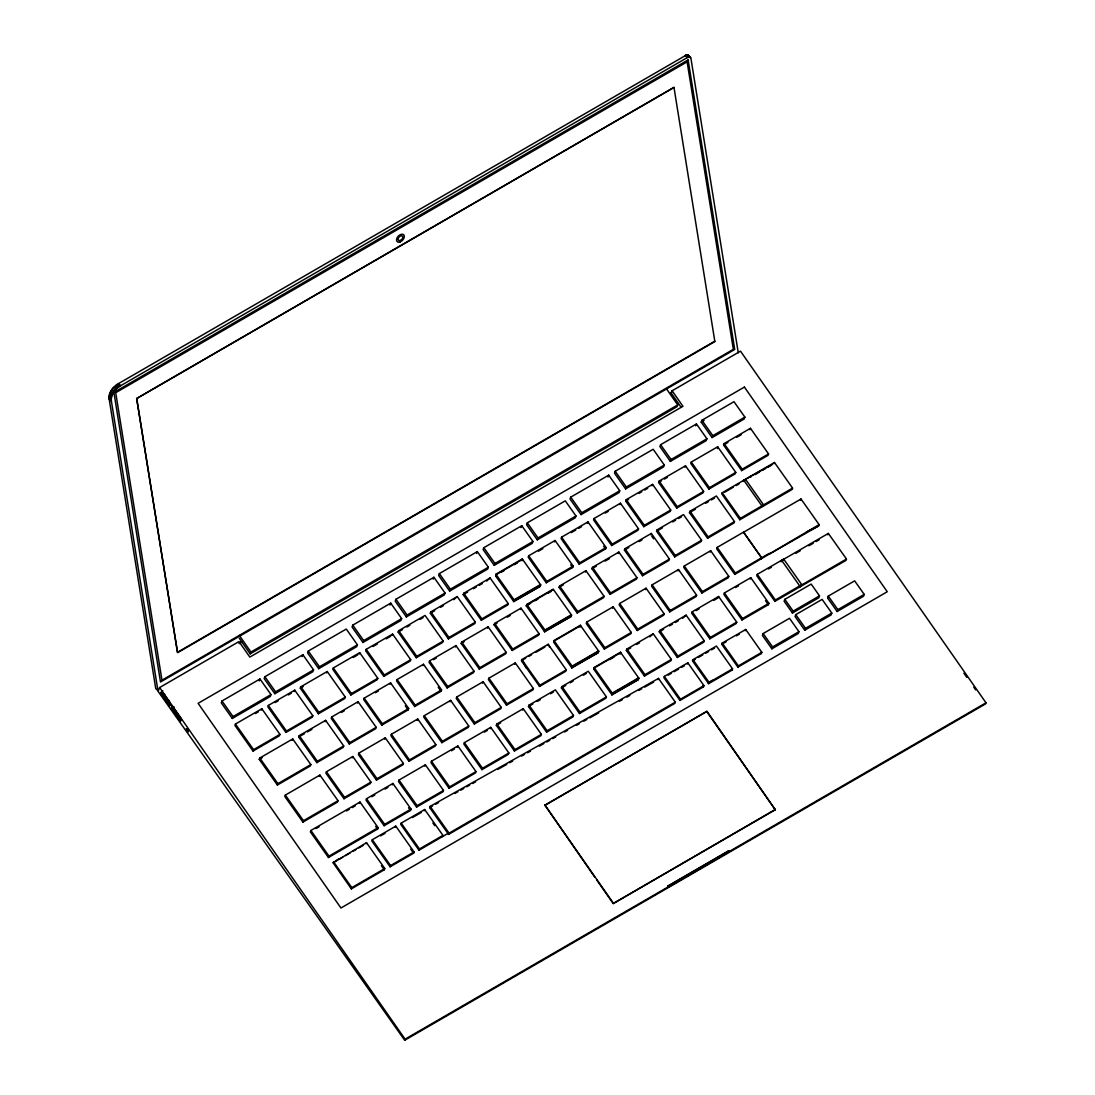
<?xml version="1.0" encoding="UTF-8"?>
<svg xmlns="http://www.w3.org/2000/svg" width="1095" height="1095" viewBox="0 0 1095 1095"><rect width="100%" height="100%" fill="white"/><g stroke="black" fill="none" stroke-linecap="round" stroke-linejoin="round"><path stroke-width="1.5" d="M690.63 57.433L687.769 57.31L120.737 385.673C115.345 388.725 110.458 394.72 111.403 401.235L157.94 690.671L155.736 688.577L109.185 399.141C108.241 392.626 113.127 386.631 118.52 383.578L686.839 54.764L690.89 58.076L738.263 352.795M168.288 702.429L162.772 694.408L167.727 702.251L169.41 701.375L168.274 702.018M668.114 887.046L668.018 885.923L708.766 862.312L728.627 850.829L729.393 851.568L668.183 887.128L668.018 885.923L668.415 886.731L405.095 1039.169L404.685 1040.25L158.118 691.383L159.624 687.537L238.997 641.574L249.824 657.096L682.951 406.3L672.111 390.778L670.811 394.118M729.393 851.568L728.517 850.897L729.229 851.513L985.993 702.812L740.507 351.166L671.947 390.874L671.071 393.105M522.055 560.708L522.561 559.353L496.213 574.601L495.679 575.984L513.788 601.607L540.163 586.345L540.711 584.963L522.288 558.97L495.912 574.245L495.679 575.984M580.117 627.024L580.624 625.656L554.289 640.917L553.741 642.3L571.864 667.923L598.24 652.647L598.773 651.279L580.364 625.286L553.988 640.561L553.741 642.3M620.222 653.989L620.728 652.634L594.393 667.882L593.846 669.264L611.968 694.887L638.344 679.625L638.878 678.243L620.468 652.25L594.092 667.526L593.846 669.264M743.327 481.417L743.779 480.253L761.901 505.89L761.353 507.272M750.855 477.064L751.252 476.024L772.564 464.376M745.038 480.431L745.49 479.268L763.612 504.904L763.064 506.287M160.623 693.518L162.594 690.712L160.623 693.518L169.397 705.919L170.519 705.262C167.316 699.199 165.29 699.171 166.714 699.746M169.397 705.919L170.231 703.77L161.458 691.369M171.217 708.438L172.066 706.289L181.291 719.333L180.442 721.495L171.217 708.438L174.078 706.781M221.998 700.978L221.272 702.853L232.304 718.457L270.273 696.475L270.999 694.6L259.967 678.996L221.998 700.978L233.03 716.595L232.304 718.457M235.466 724.041L234.919 725.424L253.041 751.047L279.417 735.772L279.95 734.389L261.842 708.766L235.466 724.041L253.575 749.664L253.041 751.047M259.241 680.857L259.967 678.996M264.894 676.724L264.155 678.585L274.859 693.71L312.828 671.728L313.553 669.866L302.863 654.728L264.894 676.724L275.584 691.848L274.859 693.71M261.294 710.149L261.842 708.766M268.357 705.44L267.823 706.809L285.932 732.445L312.308 717.17L312.855 715.788L294.733 690.165L268.357 705.44L286.479 731.063L285.932 732.445M259.255 759.396L259.802 758.014L292.721 738.961L310.843 764.584L310.296 765.966L277.377 785.033L259.255 759.396L262.129 757.74M302.124 656.603L302.863 654.728M308.311 651.032L307.585 652.907L318.727 668.675L356.696 646.68L357.422 644.818L346.28 629.05L308.311 651.032L319.453 666.8L318.727 668.675M294.199 691.547L294.733 690.165M300.29 688.166L300.824 686.784L327.213 671.509L345.322 697.145L344.788 698.514L318.412 713.789L300.29 688.166L303.219 686.469M292.187 740.343L292.721 738.961M277.377 785.033L277.911 783.65L310.843 764.584M298.702 737.003L299.25 735.621L325.626 720.346L343.734 745.982L343.2 747.365L316.825 762.64L298.702 737.003L304.561 733.609M326.666 672.891L327.213 671.509M333.318 667.95L332.784 669.332L350.893 694.969L377.269 679.694L377.802 678.311L359.694 652.675L333.318 667.95L351.427 693.587L350.893 694.969M285.343 795.093L284.81 796.476L302.918 822.099L337.479 802.087L338.026 800.705L319.904 775.082L285.343 795.093L303.466 820.716L302.918 822.099M318.412 713.789L318.946 712.407L345.322 697.145M352.768 625.149L352.042 627.024L362.965 642.464L400.934 620.482L401.66 618.62L390.737 603.167L352.768 625.149L363.691 640.602L362.965 642.464M325.078 721.728L325.626 720.346M331.717 716.979L331.183 718.361L349.291 743.984L375.667 728.709L376.201 727.326L358.092 701.703L331.717 716.979L349.825 742.602L349.291 743.984M316.825 762.64L317.358 761.258L343.734 745.982M359.16 654.057L359.694 652.675M366.209 649.349L365.675 650.731L383.797 676.368L410.173 661.093L410.707 659.71L392.599 634.073L366.209 649.349L384.331 674.985L383.797 676.368M319.37 776.464L319.904 775.082M390.012 605.029L390.737 603.167M326.433 771.742L325.886 773.125L344.008 798.761L370.384 783.486L370.918 782.104L352.809 756.481L326.433 771.742L344.542 797.379L344.008 798.761M395.938 599.266L395.199 601.141L406.354 616.909L444.324 594.927L445.049 593.052L433.907 577.284L395.938 599.266L407.08 615.034L406.354 616.909M357.559 703.086L358.092 701.703M310.884 830.489L310.35 831.871L328.459 857.508L377.583 829.052L378.117 827.669L360.009 802.046L310.884 830.489L329.006 856.126L328.459 857.508M364.197 698.145L363.663 699.527L381.772 725.15L408.148 709.888L408.695 708.506L390.573 682.869L364.197 698.145L382.319 723.768L381.772 725.15M392.051 635.456L392.599 634.073M398.142 632.075L398.689 630.693L425.065 615.417L443.174 641.054L442.64 642.437L416.264 657.712L398.142 632.075L402.549 629.529M352.262 757.863L352.809 756.481M358.9 753.1L358.366 754.482L376.475 780.105L402.85 764.83L403.384 763.448L385.276 737.825L358.9 753.1L377.008 778.723L376.475 780.105M390.039 684.252L390.573 682.869M433.168 579.159L433.907 577.284M397.102 679.543L396.554 680.926L414.676 706.549L441.052 691.274L441.586 689.905L423.478 664.268L397.102 679.543L415.21 705.166L414.676 706.549M439.355 573.588L438.63 575.45L449.662 591.067L487.631 569.085L488.356 567.21L477.324 551.606L439.355 573.588L450.387 589.192L449.662 591.067M430.308 613.241L430.841 611.859L457.217 596.583L475.339 622.206L474.792 623.589L448.416 638.864L430.308 613.241L434.701 610.695M333.14 862.805L366.51 842.685L384.783 868.54L384.304 869.772L351.331 888.866L333.14 862.805L338.944 858.658M359.475 803.429L360.009 802.046M416.264 657.712L416.798 656.329L443.174 641.054M384.742 739.207L385.276 737.825M391.38 734.266L390.847 735.648L408.955 761.285L435.331 746.01L435.878 744.627L417.756 718.991L391.38 734.266L409.503 759.903L408.955 761.285M366.524 798.72L365.99 800.103L384.112 825.726L410.488 810.451L411.022 809.068L392.913 783.445L366.524 798.72L384.646 824.343L384.112 825.726M422.944 665.65L423.478 664.268M429.568 660.887L429.035 662.27L447.143 687.906L473.519 672.631L474.067 671.249L455.944 645.612L429.568 660.887L447.691 686.524L447.143 687.906M457.217 596.583L453.754 599.663M476.599 553.468L477.324 551.606M366.113 843.711L366.51 842.685M463.212 594.64L463.746 593.257L490.122 577.982L508.231 603.605L507.697 604.987L481.321 620.263L463.212 594.64L467.606 592.094M483.826 547.705L483.087 549.567L494.242 565.335L532.211 543.353L532.937 541.491L521.795 525.723L483.826 547.705L494.967 563.473L494.242 565.335M448.416 638.864L448.964 637.482L475.339 622.206M351.331 888.866L351.81 887.634L384.783 868.54M417.222 720.373L417.756 718.991M392.366 784.828L392.913 783.445M372.314 839.728L371.835 840.96L390.107 866.802L413.582 853.21L414.061 851.978L395.788 826.136L372.314 839.728L390.587 865.584L390.107 866.802M399.004 780.064L398.457 781.447L416.579 807.07L442.955 791.808L443.489 790.426L425.38 764.789L399.004 780.064L417.113 805.687L416.579 807.07M424.285 715.665L423.751 717.047L441.86 742.67L468.236 727.409L468.769 726.026L450.661 700.389L424.285 715.665L442.394 741.301L441.86 742.67M455.411 646.994L455.944 645.612M461.187 643.422L461.734 642.04L488.11 626.778L506.218 652.401L505.685 653.783L479.309 669.059L461.187 643.422L464.116 641.725M490.122 577.982L486.645 581.062M395.309 827.368L395.788 826.136M442.476 836.607L442.955 835.389L424.682 809.534L401.208 823.125L400.729 824.357L419.002 850.213L447.91 833.446M481.321 620.263L481.855 618.88L508.231 603.605M424.833 766.171L425.38 764.789M450.127 701.772L450.661 700.389M521.056 527.585L521.795 525.723M431.485 761.23L430.951 762.613L449.059 788.249L475.435 772.974L475.983 771.592L457.861 745.955L431.485 761.23L449.607 786.867L449.059 788.249M456.752 697.009L456.218 698.391L474.327 724.028L500.702 708.752L501.25 707.37L483.128 681.733L456.752 697.009L474.874 722.645L474.327 724.028M527.311 522.835L526.586 524.697L537.275 539.821L575.245 517.839L575.97 515.978L565.28 500.839L527.311 522.835L538.001 537.96L537.275 539.821M487.562 628.16L488.11 626.778M494.091 624.821L494.625 623.438L521.001 608.163L539.123 633.8L538.576 635.182L512.2 650.457L494.091 624.821L497.02 623.123M479.309 669.059L479.843 667.676L506.218 652.401M521.754 560.353L522.288 558.97M424.203 810.765L424.682 809.534M429.651 807.604L430.13 806.372L658.506 678.407L675.3 702.169L674.821 703.401L448.594 834.404L429.651 807.604L432.607 805.934M528.707 555.767L528.16 557.15L546.282 582.786L572.658 567.511L573.191 566.129L555.083 540.492L528.707 555.767L546.816 581.404L546.282 582.786M513.788 601.607L514.335 600.224L540.711 584.963M457.327 747.337L457.861 745.955M482.594 683.116L483.128 681.733M419.002 850.213L419.481 848.981L442.955 835.389M488.917 678.175L488.37 679.557L506.492 705.18L532.868 689.905L533.402 688.522L515.293 662.899L488.917 678.175L507.026 703.798L506.492 705.18M464.389 742.629L463.842 744.011L481.964 769.648L508.34 754.373L508.874 752.99L490.765 727.354L464.389 742.629L482.498 768.266L481.964 769.648M520.467 609.545L521.001 608.163M526.257 605.822L526.804 604.44L553.18 589.165L571.59 615.144L571.056 616.526L544.68 631.801L526.257 605.822L530.651 603.277M526.558 606.178L527.106 604.796L553.44 589.534M570.741 497.144L570.016 499.005L581.048 514.623L619.017 492.64L619.743 490.765L608.711 475.162L570.741 497.144L581.774 512.761L581.048 514.623M512.2 650.457L512.747 649.075L539.123 633.8M554.535 541.874L555.083 540.492M539.862 585.989L540.41 584.607L514.061 599.855L513.528 601.237L540.163 586.345M561.598 537.166L561.064 538.548L579.173 564.185L605.549 548.91L606.096 547.527L587.974 521.891L561.598 537.166L579.72 562.803L579.173 564.185M514.746 664.282L515.293 662.899M448.594 834.404L449.073 833.172L675.3 702.169M490.218 728.736L490.765 727.354M496.322 725.355L496.856 723.973L523.232 708.698L541.354 734.334L540.807 735.717L514.431 750.992L496.322 725.355L500.716 722.809M559.052 587.344L559.586 585.962L585.962 570.687L604.084 596.323L603.537 597.706L577.161 612.967L559.052 587.344L563.446 584.798M544.68 631.801L545.214 630.419L571.59 615.144M587.44 523.273L587.974 521.891M607.985 477.023L608.711 475.162M594.079 518.51L593.531 519.892L611.653 545.529L638.029 530.254L638.563 528.871L620.454 503.235L594.079 518.51L612.187 544.147L611.653 545.529M615.198 471.261L614.473 473.122L625.615 488.89L663.584 466.908L664.309 465.046L653.167 449.279L615.198 471.261L626.34 487.029L625.615 488.89M522.698 710.08L523.232 708.698M528.474 706.521L529.022 705.139L555.398 689.864L573.506 715.487L572.972 716.869L546.597 732.144L528.474 706.521L532.868 703.976M566.307 669.921L539.931 685.196L539.411 686.51L565.786 671.235L566.307 669.921L548.184 644.298L521.809 659.573L521.384 660.682L539.493 686.305M514.431 750.992L514.978 749.61L541.354 734.334M585.428 572.069L585.962 570.687M591.943 568.743L592.491 567.361L618.867 552.085L636.975 577.722L636.441 579.104L610.066 594.366L591.943 568.743L596.337 566.197M577.161 612.967L577.695 611.585L604.084 596.323M619.907 504.617L620.454 503.235M625.697 501.058L626.23 499.676L652.606 484.401L670.729 510.024L670.181 511.406L643.805 526.681L625.697 501.058L628.626 499.361M579.816 626.668L580.364 625.286M586.769 622.083L586.236 623.466L604.344 649.102L630.72 633.827L631.267 632.445L613.145 606.808L586.769 622.083L604.892 647.72L604.344 649.102M561.379 687.92L561.913 686.538L588.289 671.262L606.411 696.885L605.863 698.268L579.488 713.543L561.379 687.92L565.773 685.374M546.597 732.144L547.13 730.762L573.506 715.487M571.864 667.923L572.398 666.54L598.773 651.279M660.613 444.707L659.874 446.568L670.345 461.392L706.193 440.628L706.918 438.766L696.447 423.957L660.613 444.707L671.084 459.517L670.345 461.392M618.319 553.468L618.867 552.085M624.424 550.087L624.958 548.704L651.333 533.429L669.442 559.066L668.908 560.448L642.532 575.724L624.424 550.087L628.817 547.541M652.072 485.783L652.606 484.401M610.066 594.366L610.599 592.984L636.975 577.722M658.588 482.457L659.135 481.075L685.511 465.799L703.62 491.422L703.086 492.805L676.71 508.08L658.588 482.457L661.517 480.76M643.805 526.681L644.353 525.299L670.729 510.024M612.611 608.19L613.145 606.808M619.674 603.482L619.127 604.864L637.249 630.501L663.625 615.226L664.159 613.843L646.05 588.207L619.674 603.482L637.783 629.119L637.249 630.501M579.488 713.543L580.035 712.161L606.411 696.885M650.8 534.812L651.333 533.429M695.722 425.818L696.447 423.957M656.576 531.239L657.109 529.857L683.485 514.595L701.608 540.218L701.074 541.601L674.698 556.876L656.576 531.239L662.434 527.845M701.183 422.122L701.909 420.261L733.978 401.687L744.901 417.127L744.176 419.002L712.092 437.576L701.183 422.122L704.099 420.439M642.532 575.724L643.066 574.341L669.442 559.066M684.964 467.182L685.511 465.799M691.301 462.063L690.767 463.445L708.876 489.082L735.251 473.807L735.785 472.424L717.677 446.787L691.301 462.063L709.409 487.699L708.876 489.082M619.921 653.633L620.468 652.25M676.71 508.08L677.244 506.698L703.62 491.422M645.502 589.589L646.05 588.207M626.34 650.43L626.874 649.048L653.25 633.772L671.358 659.409L670.824 660.791L644.449 676.067L626.34 650.43L630.734 647.884M652.141 584.826L651.607 586.208L669.716 611.845L696.091 596.57L696.625 595.187L678.517 569.551L652.141 584.826L670.25 610.462L669.716 611.845M712.092 437.576L712.831 435.7L744.901 417.127M611.968 694.887L612.502 693.505L638.878 678.243M689.48 512.638L690.014 511.255L716.39 495.994L734.512 521.617L733.965 522.999L707.589 538.275L689.48 512.638L695.339 509.243M674.698 556.876L675.232 555.493L701.608 540.218M717.677 446.787L717.403 448.553M723.549 444.967L724.082 443.584L750.458 428.309L768.58 453.946L768.047 455.328L741.657 470.604L723.549 444.967L727.942 442.421M653.25 633.772L649.787 636.852M677.983 570.933L678.517 569.551M638.043 679.27L638.577 677.887L612.242 693.135L611.694 694.517L638.344 679.625M684.293 565.992L683.759 567.374L701.881 592.997L728.257 577.722L728.791 576.34L710.682 550.717L684.293 565.992L702.415 591.615L701.881 592.997M659.231 631.829L659.779 630.446L686.154 615.171L704.263 640.808L703.729 642.19L677.353 657.465L659.231 631.829L663.625 629.283M644.449 676.067L644.982 674.684L671.358 659.409M722.248 492.736L721.783 493.886L739.823 519.742L792.055 489.492L792.588 488.11L774.48 462.487L722.248 492.736L740.357 518.359L739.823 519.742M707.589 538.275L708.123 536.892L734.512 521.617M749.924 429.692L750.458 428.309M658.027 679.639L658.506 678.407M741.657 470.604L742.205 469.221L768.58 453.946M710.135 552.099L710.682 550.717M686.154 615.171L682.678 618.251M664.35 676.409L663.871 677.641L679.981 700.444L703.469 686.852L703.948 685.621L687.824 662.817L664.35 676.409L680.474 699.226L679.981 700.444M717.198 547.39L716.664 548.773L734.772 574.396L819.115 524.614L801.006 498.991L743.532 532.266L761.586 557.807L743.573 532.115L717.198 547.39L735.306 573.013L734.772 574.396M692.245 611.79L691.698 613.173L709.82 638.809L736.196 623.534L736.73 622.152L718.621 596.515L692.245 611.79L710.354 637.427L709.82 638.809M677.353 657.465L677.887 656.083L704.263 640.808M687.345 664.049L687.824 662.817M692.492 660.874L692.971 659.642L716.445 646.05L732.569 668.853L732.09 670.085L708.616 683.677L692.492 660.874L695.421 659.163M718.621 596.515L718.087 597.897L713.68 600.443M724.397 592.956L723.863 594.339L741.972 619.962L768.361 604.686L768.895 603.304L750.773 577.681L724.397 592.956L742.519 618.579L741.972 619.962M721.769 644.312L722.248 643.08L745.722 629.488L761.846 652.305L761.367 653.537L737.893 667.129L721.769 644.312L726.163 641.766M708.616 683.677L709.095 682.445L732.569 668.853M750.239 579.063L750.773 577.681M761.039 559.189L761.696 557.738M757.302 574.355L756.768 575.737L774.877 601.36L801.266 586.071L801.786 584.703L783.678 559.08L757.302 574.355L775.411 599.978L774.877 601.36L775.411 599.978L801.786 584.703M745.243 630.72L745.722 629.488M800.459 500.374L801.006 498.991M737.893 667.129L738.372 665.897L761.846 652.305M781.146 561.817L781.693 560.435L828.354 533.416L846.476 559.039L845.942 560.421L799.158 587.29M783.226 560.229L783.678 559.08M763.147 633.553L762.421 635.415L771.879 648.801L798.228 633.54L798.953 631.678L789.495 618.292L763.147 633.553L772.605 646.94L771.879 648.801M784.828 599.348L784.102 601.21L792.438 612.995L818.786 597.747L819.512 595.872L811.19 584.087L784.828 599.348L793.163 611.133L792.438 612.995M819.115 524.614L818.581 525.997L806.358 532.061M799.268 587.454L799.802 586.071L846.476 559.039M795.778 614.637L795.052 616.512L804.729 630.214L831.091 614.952L831.817 613.091L822.126 599.389L795.778 614.637L805.468 628.338L804.729 630.214M827.82 534.798L828.354 533.416M828.285 596.104L827.56 597.979L837.141 611.516L863.49 596.255L864.215 594.393L854.647 580.856L828.285 596.104L837.867 609.655L837.141 611.516M985.993 702.812L985.568 703.893L404.685 1040.25M547.733 645.42L548.184 644.298L549.745 647.213M239.312 638.289L250.166 653.852L250.933 652.059L677.723 404.931L667.033 389.628M677.723 404.931L676.956 406.724L250.166 653.852M594.626 876.944L544.913 805.126L706.973 711.312L775.274 809.752L613.214 903.567L596.583 879.75M613.214 903.567L775.424 809.397M544.749 805.482L706.973 711.312M773.987 463.596L774.48 462.487M728.846 850.911L667.676 886.402M169.342 701.868L168.247 700.335M755.194 474.546L759.519 472.013M762.421 470.33L765.309 468.646M768.197 466.963L771.099 465.279M673.972 87.354L136.711 398.457L177.595 652.661L714.857 341.558L673.986 87.449L136.642 398.594L177.458 652.333L714.802 341.188M239.244 643.107L241.68 641.697M239.203 643.614L242.159 641.903M163.333 695.038L163.812 696.215L163.032 694.983L164.592 694.271L163.634 695.216M163.319 696.037L164.072 694.832M167.672 700.909L169 700.499L168.041 701.443M167.863 701.156L169 700.499M167.343 701.731L168.479 701.074M168.178 701.744L169.314 701.087M168.315 702.265L169.451 701.608M671.084 459.517L706.918 438.766M538.001 537.96L575.97 515.978M581.774 512.761L619.743 490.765M626.34 487.029L664.309 465.046M450.387 589.192L488.356 567.21M494.967 563.473L532.937 541.491M407.08 615.034L445.049 593.052M275.584 691.848L313.553 669.866M363.691 640.602L401.66 618.62M233.03 716.595L270.999 694.6M319.453 666.8L357.422 644.818M255.436 713.543L258.365 711.846M275.146 702.579L278.075 700.882M288.341 694.942L291.27 693.245M353.288 657.452L357.695 654.906M372.998 646.488L377.405 643.942M386.193 638.85L390.587 636.304M440.56 607.301L443.489 605.603M501.236 572.233L504.165 570.536M514.431 564.596L517.36 562.898M406.943 626.983L409.872 625.286M420.124 619.346L423.053 617.648M473.464 588.699L476.393 587.002M479.323 585.305L482.252 583.608M538.425 551.209L542.819 548.663M571.316 532.608L575.71 530.062M578.653 528.365L581.582 526.668M638.878 493.421L641.807 491.723M644.736 490.026L647.679 488.329M605.261 513.103L608.19 511.406M664.446 479.062L667.389 477.365M736.743 437.329L741.137 434.783M253.575 749.664L279.95 734.389M286.479 731.063L312.855 715.788M351.427 693.587L377.802 678.311M384.331 674.985L410.707 659.71M546.816 581.404L573.191 566.129M579.72 562.803L606.096 547.527M612.187 544.147L638.563 528.871M709.409 487.699L735.785 472.424M307.503 731.912L311.897 729.366M341.435 712.421L344.364 710.723M375.38 692.738L378.322 691.041M433.428 659.724L436.357 658.027M535.058 600.731L537.987 599.033M548.239 593.093L551.168 591.396M507.272 617.183L510.215 615.486M751.252 476.024L743.724 480.39M605.138 561.105L609.532 558.559M672.7 521.918L675.629 520.221M678.558 518.524L681.487 516.826M639.069 541.601L641.999 539.903M705.591 503.303L708.52 501.606M711.449 499.909L714.392 498.211M724.657 492.23L733.28 487.234M736.155 485.578L739.015 483.908M349.825 742.602L376.201 727.326M382.319 723.768L408.695 708.506M415.21 705.166L441.586 689.905M447.691 686.524L474.067 671.249M571.289 614.801L544.954 630.049L544.407 631.432L571.056 616.526M740.357 518.359L792.588 488.11M522.849 659.833L525.764 658.136M528.693 656.439L531.622 654.742M536.016 652.209L544.804 647.118M303.466 820.716L338.026 800.705M344.542 797.379L370.918 782.104M377.008 778.723L403.384 763.448M409.503 759.903L435.878 744.627M442.394 741.301L468.769 726.026M507.026 703.798L533.402 688.522M598.472 650.923L572.137 666.171L571.59 667.553L598.24 652.647M474.874 722.645L501.25 707.37M604.892 647.72L631.267 632.445M637.783 629.119L664.159 613.843M702.415 591.615L728.791 576.34M670.25 610.462L696.625 595.187M735.306 573.013L769.279 553.345M316.126 828.518L319.015 826.848M346.472 810.957L349.36 809.287M352.248 807.604L355.136 805.934M371.848 796.708L374.777 795.011M385.043 789.071L387.972 787.373M451.468 750.732L454.398 749.035M484.36 732.131L487.289 730.433M537.275 701.43L540.205 699.732M550.457 693.792L553.386 692.095M609.669 659.573L614.062 657.027M570.166 682.828L573.096 681.131M583.361 675.191L586.29 673.493M636.592 644.49L639.521 642.792M669.497 625.888L672.426 624.191M675.355 622.494L678.284 620.797M735.58 587.55L738.523 585.852M696.105 610.627L699.034 608.929M768.485 568.948L771.414 567.251M795.736 553.372L800.116 550.84M808.863 545.775L813.243 543.243M816.158 541.546L819.074 539.862M329.006 856.126L378.117 827.669M384.646 824.343L411.022 809.068M417.113 805.687L443.489 790.426M449.607 786.867L475.983 771.592M482.498 768.266L508.874 752.99M742.519 618.579L768.895 603.304M710.354 637.427L736.73 622.152M339.902 858.877L342.639 857.303M345.568 855.606L349.976 853.06M352.905 851.362L355.834 849.652M358.777 847.954L363.17 845.408M380.636 835.855L385.043 833.309M412.473 817.554L421.274 812.463M668.265 675.095L671.208 673.384M674.137 671.687L678.544 669.141M681.473 667.444L684.402 665.746M698.35 657.465L702.757 654.919M705.686 653.222L708.629 651.525M711.558 649.828L714.501 648.13M736.442 635.812L739.371 634.114M793.163 611.133L819.512 595.872M390.587 865.584L414.061 851.978M708.041 682.869L712.448 680.323M680.474 699.226L703.948 685.621M772.605 646.94L798.953 631.678M805.468 628.338L831.817 613.091M837.867 609.655L864.215 594.393M768.882 554.357L818.608 525.942M435.577 804.278L438.547 802.608M454.849 793.478L457.82 791.808M460.79 790.152L463.76 788.482M466.716 786.826L469.687 785.156M472.657 783.5L475.613 781.844M497.869 769.374L506.766 764.392M509.722 762.722L512.693 761.066M521.59 756.084L524.56 754.414M527.53 752.758L530.486 751.102M539.383 746.106L543.832 743.614M546.802 741.958L549.772 740.288M552.729 738.632L555.699 736.976M564.596 731.98L567.566 730.324M576.463 725.342L579.433 723.672M583.881 721.181L586.838 719.524M589.808 717.855L598.705 712.872M619.469 701.238L622.439 699.582M626.887 697.091L629.844 695.421M638.755 690.439L641.711 688.782M644.681 687.112L653.578 682.13M668.265 887.101L667.704 886.183M163.894 693.751L164.592 694.271M166.139 697.228L166.851 698.24M163.976 694.517L164.565 695.79L163.771 694.778M687.605 54.805L690.137 57.008M687.236 54.75L689.453 56.844M686.839 54.764L689.056 56.858M686.414 54.859L688.632 56.954M685.552 55.215L687.769 57.31M685.128 55.489L687.345 57.583M118.52 383.578L120.737 385.673M117.097 384.441L119.3 386.535M115.7 385.454L117.918 387.548M114.386 386.603L116.59 388.698M113.168 387.89L115.372 389.984M112.06 389.259L114.277 391.353M111.101 390.696L113.319 392.79M110.308 392.174L112.525 394.268M109.692 393.653L111.909 395.747M109.267 395.131L111.485 397.225M109.035 396.554L111.252 398.648M109.007 397.896L111.225 399.99M109.185 399.141L111.403 401.235M688.207 55.106L688.714 56.365M594.092 667.526L612.502 693.505M526.804 604.44L545.214 630.419M553.988 640.561L572.398 666.54M495.912 574.245L514.335 600.224M799.802 586.071L781.693 560.435M963.874 673.192L966.83 677.381M973.729 687.14L975.713 689.932M724.082 443.584L742.205 469.221M701.909 420.261L712.831 435.7M765.501 600.649L768.361 604.686M690.014 511.255L708.123 536.892M659.135 481.075L677.244 506.698M760.601 652.442L761.367 653.537M657.109 529.857L675.232 555.493M626.23 499.676L644.353 525.299M651.744 536.167L653.66 538.863M722.248 643.08L738.372 665.897M731.515 669.278L732.09 670.085M624.958 548.704L643.066 574.341M692.971 659.642L709.095 682.445M702.798 685.908L703.469 686.852M603.646 546.213L605.549 548.91M659.779 630.446L677.887 656.083M592.491 567.361L610.599 592.984M570.741 564.815L572.658 567.511M626.874 649.048L644.982 674.684M559.586 585.962L577.695 611.585M728.627 850.829L729.284 851.705M728.695 851.075L729.092 851.883M707.178 863.585L707.685 864.297M561.913 686.538L580.035 712.161M539.931 685.196L521.809 659.573L526.449 668.265M494.625 623.438L512.747 649.075M463.746 593.257L481.855 618.88M667.909 886.006L668.484 887.005M529.022 705.139L547.13 730.762M461.734 642.04L479.843 667.676M430.841 611.859L448.964 637.482M496.856 723.973L514.978 749.61M398.689 630.693L416.798 656.329M438.192 687.236L441.052 691.274M405.287 705.837L408.148 709.888M430.13 806.372L449.073 833.172M432.867 823.002L434.783 825.726M408.572 807.754L410.488 810.451M401.208 823.125L419.481 848.981M300.824 686.784L318.946 712.407M410.693 849.131L413.582 853.21M375.681 826.355L377.583 829.052M299.25 735.621L317.358 761.258M381.416 865.693L384.304 869.772M333.537 861.779L351.81 887.634M259.802 758.014L277.911 783.65M172.257 706.248L181.483 719.305M171.997 706.918L181.222 719.976M161.759 692.861L164.77 697.05M671.153 393.023L681.09 407.244M706.822 711.668L775.274 809.752M544.913 805.126L613.364 903.211M239.285 635.36L250.933 652.059M159.624 687.537L405.095 1039.169M165.058 697.857L165.838 699.089L165.058 697.857M167.124 700.759L167.905 701.991L167.124 700.759M186.424 728.832C187.163 734.416 190.544 730.297 186.424 728.832M186.752 729.311L188.231 731.611L186.752 729.311M688.125 59.924L113.921 392.421L160.486 681.98L734.704 349.483L688.125 59.924M687.112 61.854L115.728 392.708L161.964 680.187L733.349 349.332L687.112 61.854M744.395 387.082L198.099 703.318L340.942 908.001L887.251 591.752L744.395 387.082M400.14 241.927A4.763 2.97 -46.6 0 0 403.945 235.028A4.763 2.97 -46.6 0 0 397.184 237.642A4.763 2.97 -46.6 0 0 400.14 241.927M400.127 240.489A2.874 1.793 -46.6 0 0 402.604 236.369A2.874 1.793 -46.6 0 0 398.539 237.738A2.874 1.793 -46.6 0 0 400.127 240.489"/></g></svg>
